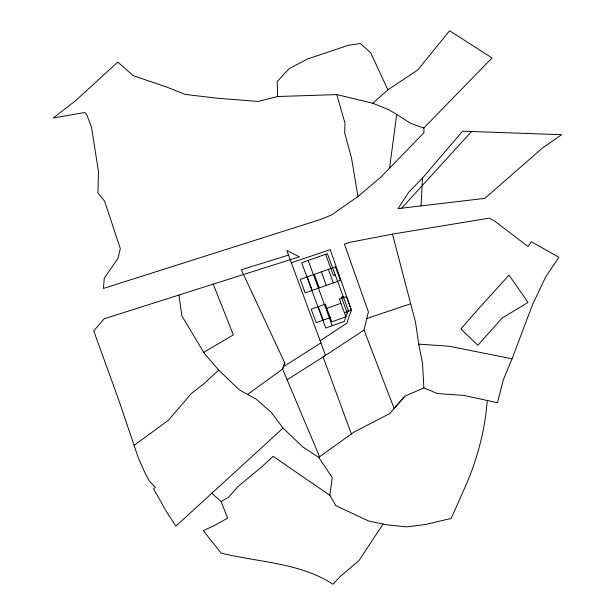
<?xml version="1.0" encoding="UTF-8"?>
<svg xmlns="http://www.w3.org/2000/svg" width="615" height="615" viewBox="0 0 615 615"><rect width="100%" height="100%" fill="white"/><g stroke="black" fill="none" stroke-linecap="round" stroke-linejoin="round"><path stroke-width="0.92" d="M421.044 205.887L422.551 177.973L462.549 131.187L561.672 134.7L542.607 147.915L484.812 198.361L398.059 208.608L408.529 192.441L422.551 177.973M487.303 400.48L497.543 402.694L503.178 380.193L512.034 358.783L532.675 304.294L545.643 277.011L558.858 257.255L531.298 241.71L528.077 246.53L494.583 221.008L489.117 218.164L392.485 234.131L349.558 242.379L344.392 244.07L368.408 311.928L364.003 330.086L394.123 408.491L404.847 396.183L423.873 387.95L437.634 393.608L463.733 395.399L487.303 400.48L485.719 415.471A286.283 275.735 -10.5 0 1 466.17 484.674L451.172 518.422L425.941 524.418L406.561 526.886L386.282 524.726L368.769 521.066L335.836 505.645L329.848 495.306L273.152 456.338L261.483 467.054L238.097 486.496L228.695 497.189L221.1 501.517L227.665 518.114L214.597 525.41L203.319 530.722L221.162 553.108C258.6 562.387 299.812 562.594 332.915 584.25L340.464 576.247L359.014 560.565L383.037 524.042M389.556 168.156L396.721 114.428L388.672 109.701L372.828 103.235L336.751 94.595L277.603 96.524L258.169 101.437L217.764 98.254L185.276 94.441L166.473 86.969L133.224 75.668L117.811 62.077L75.691 100.591L53.328 117.965L84.908 112.46L86.815 114.905L91.481 127.097L98.469 171.454L97.916 192.933L104.619 201.105L120.309 248.598L117.942 258.515L104.281 278.141L103.397 288.443L320.53 219.455L331.516 215.012L357.976 196.508L381.023 176.959L423.935 132.732L423.881 127.981L492.031 57.941L449.619 30.75L417.677 70.072L387.865 89.821L372.828 103.235M329.848 495.306L332.231 477.571L318.708 457.368L302.58 446.805L283.054 428.086L271.207 412.296L256.378 399.327L239.235 389.772L218.748 370.145L204.411 353.51L181.825 315.803L178.942 295.023L299.367 256.778L286.821 250.505L325.543 355.409L287.097 379.778M247.584 394.423L282.569 369.054L284.822 363.035L241.295 269.762L288.512 255.087M284.822 363.035L282.569 369.054L319.592 456.745L318.708 457.368L354.04 432.068L389.664 413.618L404.847 396.183M401.633 208.178L471.567 131.51M283.054 428.086L175.852 526.186L166.281 511.319L153.627 488.871L155.357 487.28L149.591 481.43L144.763 472.374L138.46 458.306L118.803 400.188L93.749 330.885L104.173 318.801L178.942 295.023M218.748 370.145L203.803 383.814L191.396 393.485L168.195 420.429L134.285 445.222M320.1 340.833L346.775 323.259L351.38 310.175L330.255 249.636L291.333 262.751M364.003 330.086L323.106 357.023L351.388 433.975M283.461 366.678L320.869 342.924M335.213 274.882L333.43 275.52L325.604 254.279M343.193 296.545L341.41 297.176L347.244 313.012M326.811 308.323L340.902 303.326M330.255 317.671L316.171 322.667L311.182 309.137L325.266 304.133L331.8 321.86L345.884 316.863L339.357 299.136L346.399 296.638L351.388 310.175L344.339 312.674M366.809 318.524L410.659 303.741L392.485 234.131M410.659 303.741L415.463 321.906L418.769 344.131L448.912 346.214L512.034 358.783M423.881 127.981L410.905 123.523L396.721 114.428M211.714 493.215L221.1 501.517M204.411 353.51L203.703 352.318L233.362 334.891L213.205 284.138M387.865 89.821L370.745 52.852L360.421 43.527L348.613 45.218L307.415 59.04L289.165 68.649L277.211 81.534L277.603 96.524M328.387 269.362L333.368 282.9M321.338 271.861L326.327 285.398M314.296 274.359L319.285 287.897M308.192 260.46L332.231 325.712M307.254 276.858L312.243 290.395M318.224 306.631L323.213 320.169M336.751 94.595L344.992 123.131L344.669 132.894L351.496 157.947L357.976 196.508M418.769 344.131L422.543 363.496L423.873 387.95M348.228 310.206L344.277 321.437L325.719 328.026L301.681 262.766L327.388 253.649L348.228 310.206M478.585 308.668L460.889 328.964L477.901 345.238L502.186 318.024L528.016 302.426L509.036 275.113L478.585 308.668M335.429 266.864L300.212 279.356L305.201 292.894L340.418 280.394L335.429 266.864"/></g></svg>
